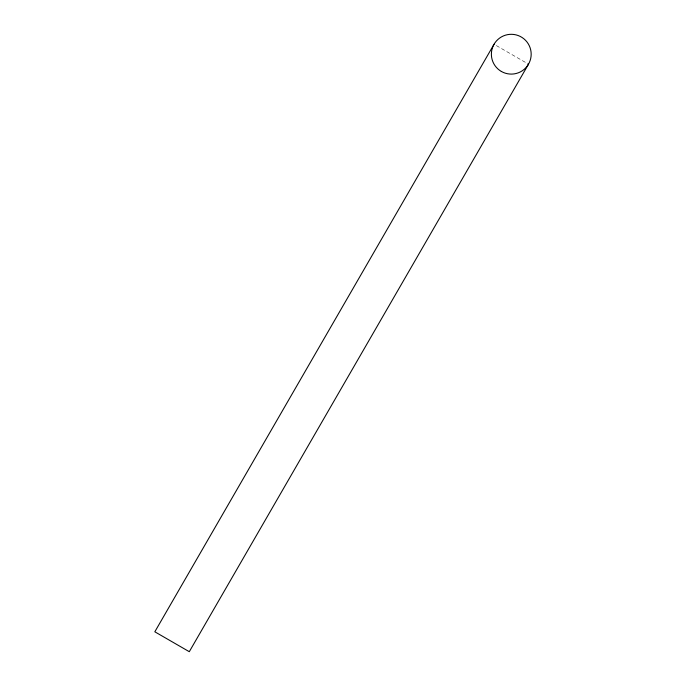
<?xml version="1.0" encoding="UTF-8"?>
<svg xmlns="http://www.w3.org/2000/svg" width="686" height="686" viewBox="0 0 686 686"><rect width="100%" height="100%" fill="white"/><g stroke="black" fill="none" stroke-linecap="round" stroke-linejoin="round"><path stroke-width="0.51" stroke-dasharray="3.43 2.57" d="M496.347 45.585L526.205 62.82"/><path stroke-width="1.03" d="M494.04 44.256L154.822 631.797L189.293 651.7L528.512 64.158L527.928 63.815M501.329 71.438A19.903 19.903 0 0 0 531.178 54.203A19.903 19.903 0 0 0 501.329 36.967A19.903 19.903 0 0 0 501.329 71.438"/></g></svg>
